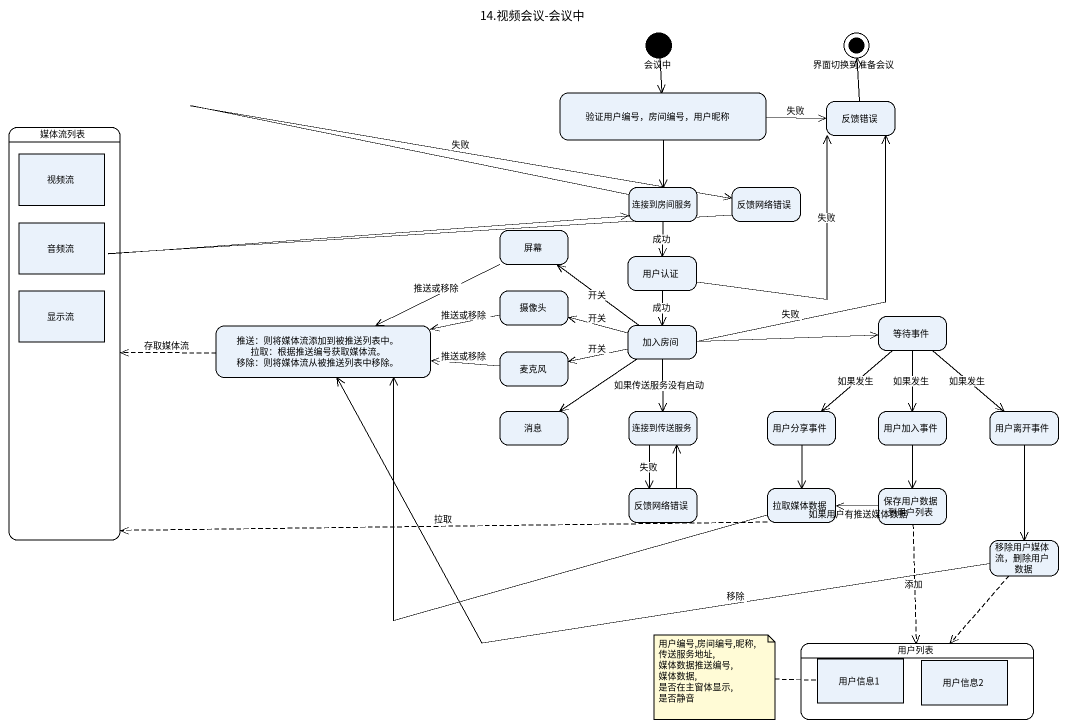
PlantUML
@startuml
title 14.视频会议-会议中
hide empty description
state 会议中 <<start>>
state 界面切换到准备会议 <<end>>
state "验证用户编号，房间编号，用户昵称" as 验证用户编号_房间编号_用户昵称
state 反馈错误
state 媒体流列表 {
  state 视频流 <<object>>
  state 音频流 <<object>>
  state 显示流 <<object>>
}
state 连接到房间服务
state 反馈网络错误
state 屏幕
state 用户认证
state 摄像头
state "推送：则将媒体流添加到被推送列表中。 拉取：根据推送编号获取媒体流。 移除：则将媒体流从被推送列表中移除。" as 推送_则将媒体流添加到被推送列表中_拉取
state 加入房间
state 等待事件
state 麦克风
state 消息
state 连接到传送服务
state 用户分享事件
state 用户加入事件
state 用户离开事件
state "反馈网络错误" as 反馈网络错误_2
state 拉取媒体数据
state 保存用户数据到用户列表
state "移除用户媒体流，删除用户数据" as 移除用户媒体流_删除用户数据
state 用户列表 {
  state 用户信息1 <<object>>
  state 用户信息2 <<object>>
}
会议中 --> 验证用户编号_房间编号_用户昵称
验证用户编号_房间编号_用户昵称 -right-> 反馈错误 : 失败
验证用户编号_房间编号_用户昵称 --> 连接到房间服务
反馈错误 -up-> 界面切换到准备会议
连接到房间服务 -right-> 反馈网络错误 : 失败
连接到房间服务 --> 用户认证 : 成功
反馈网络错误 -left-> 连接到房间服务
屏幕 -left-> 推送_则将媒体流添加到被推送列表中_拉取 : 推送或移除
用户认证 -up-> 反馈错误 : 失败
用户认证 --> 加入房间 : 成功
摄像头 -left-> 推送_则将媒体流添加到被推送列表中_拉取 : 推送或移除
推送_则将媒体流添加到被推送列表中_拉取 -left[dashed]-> 媒体流列表 : 存取媒体流
加入房间 -up-> 反馈错误 : 失败
加入房间 -up-> 屏幕 : 开关
加入房间 -left-> 摄像头 : 开关
加入房间 -right-> 等待事件
加入房间 -left-> 麦克风 : 开关
加入房间 --> 消息
加入房间 --> 连接到传送服务 : 如果传送服务没有启动
等待事件 --> 用户分享事件 : 如果发生
等待事件 --> 用户加入事件 : 如果发生
等待事件 --> 用户离开事件 : 如果发生
麦克风 -left-> 推送_则将媒体流添加到被推送列表中_拉取 : 推送或移除
连接到传送服务 --> 反馈网络错误_2 : 失败
用户分享事件 --> 拉取媒体数据
用户加入事件 --> 保存用户数据到用户列表
用户离开事件 --> 移除用户媒体流_删除用户数据
反馈网络错误_2 -up-> 连接到传送服务
拉取媒体数据 -left[dashed]-> 媒体流列表 : 拉取
拉取媒体数据 -left-> 推送_则将媒体流添加到被推送列表中_拉取
保存用户数据到用户列表 -left-> 拉取媒体数据 : 如果用户有推送媒体数据
保存用户数据到用户列表 -[dashed]-> 用户列表 : 添加
移除用户媒体流_删除用户数据 -left-> 推送_则将媒体流添加到被推送列表中_拉取 : 移除
移除用户媒体流_删除用户数据 -[dashed]-> 用户列表
note left of 用户信息1 : 用户编号,房间编号,昵称,传送服务地址,媒体数据推送编号,媒体数据,是否在主窗体显示,是否静音
@enduml
